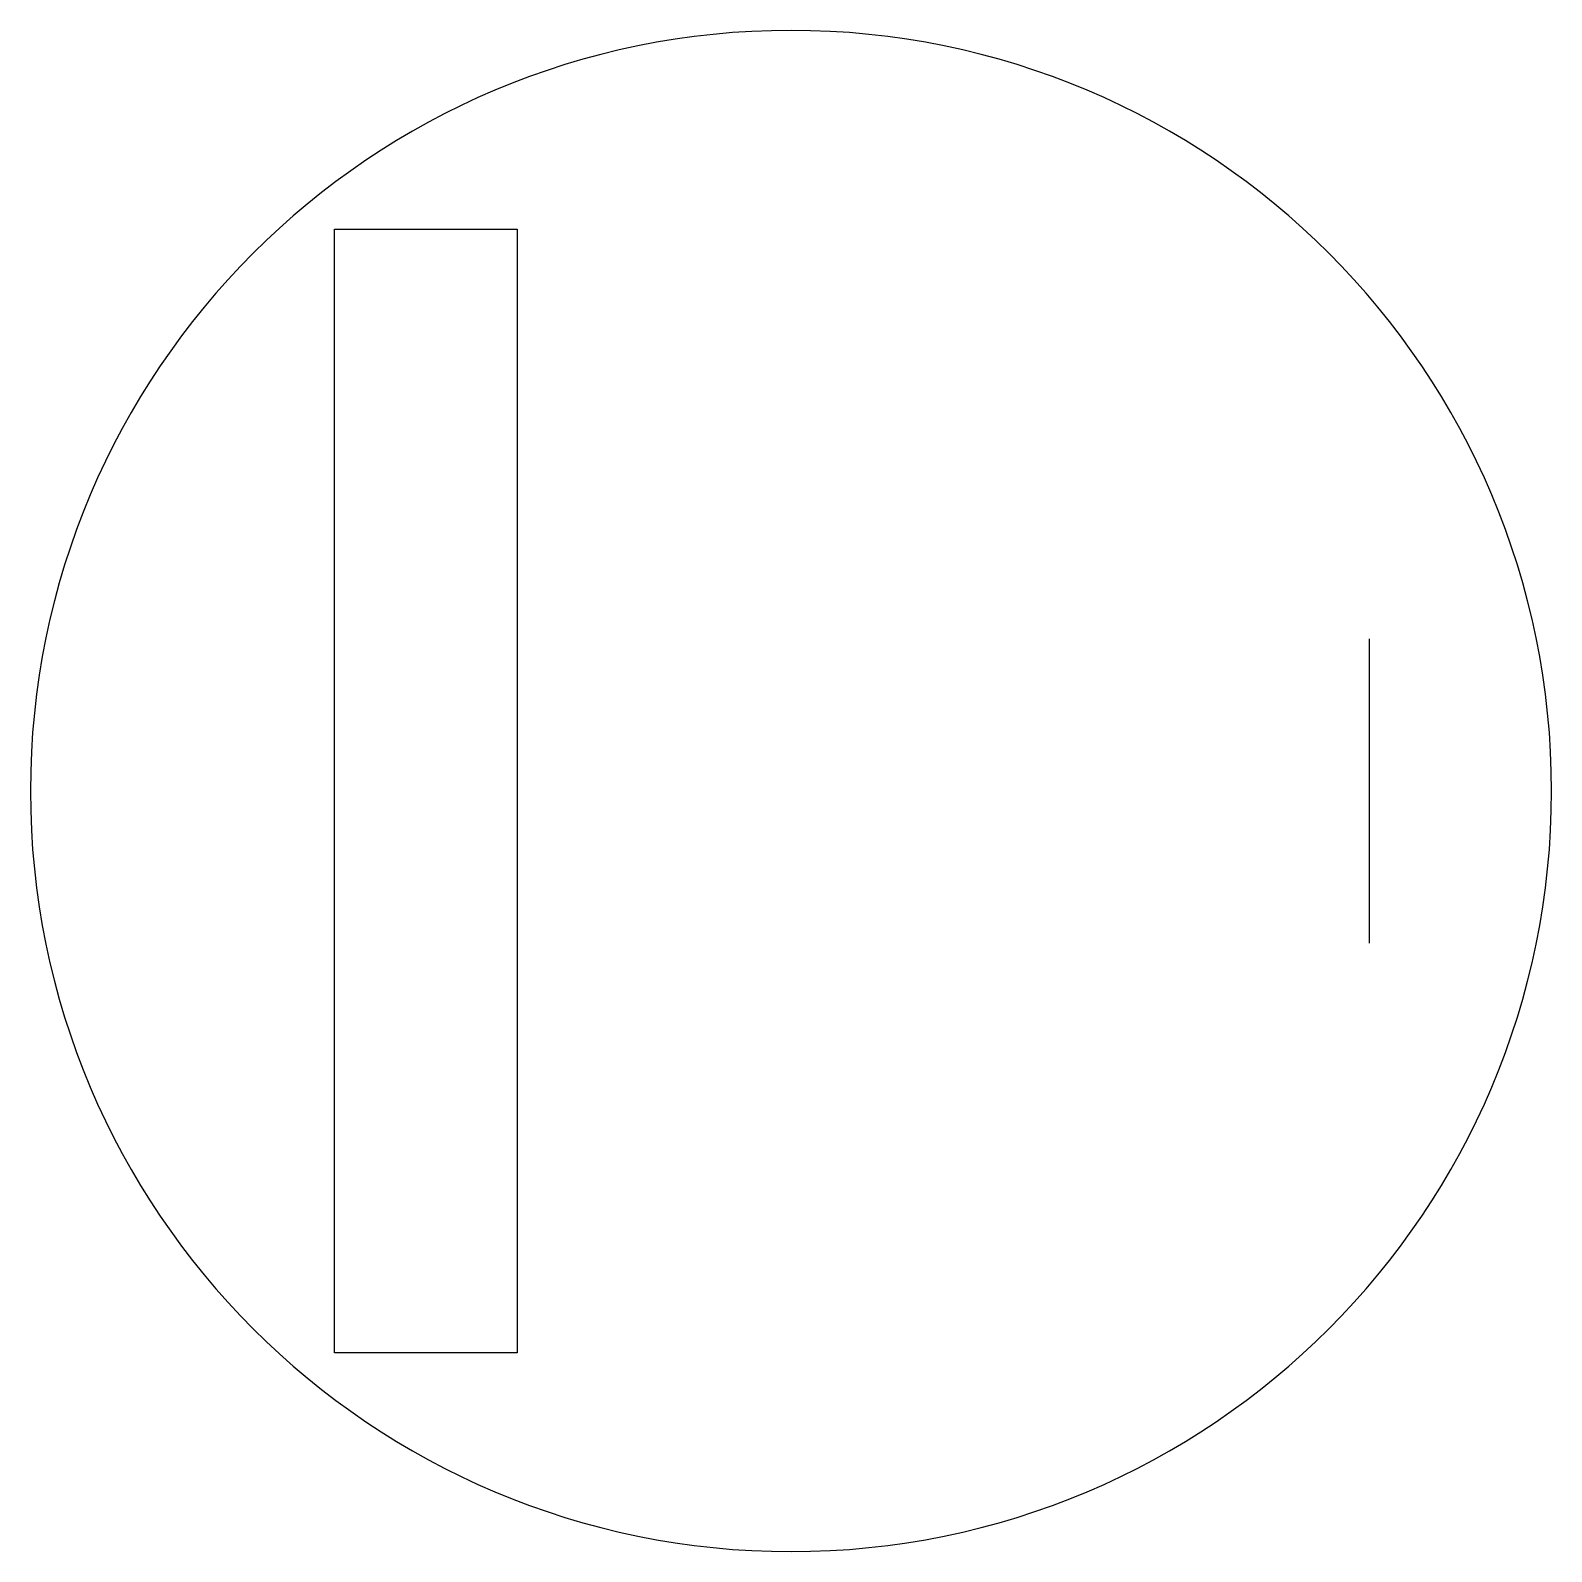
# Model space of a CAD drawing. Header units: millimetres. Extents: x 0 to 50, y 0 to 50.
import ezdxf

# ---------------------------------------------------------------- set-up
doc = ezdxf.new("R2010")
doc.units = ezdxf.units.MM
for name, color, linetype in [('CREASE', 5, 'CONTINUOUS'), ('CUT', 1, 'CONTINUOUS'), ('GLUE', 2, 'CONTINUOUS'), ('HALFCUT', 6, 'CONTINUOUS')]:
    doc.layers.add(name, color=color, linetype=linetype)

msp = doc.modelspace()

# ---------------------------------------------------------------- linework, layer by layer
at = {"layer": 'CREASE'}
msp.add_line((16, 43.467), (16, 6.533), dxfattribs=at)
at = {"layer": 'CUT'}
for start, end in [(90, 180), (0, 90), (180, 270), (270, 0)]:
    msp.add_arc((25, 25), 25, start, end, dxfattribs=at)
at = {"layer": 'GLUE'}
for p, q in [((10, 43.467), (16, 43.467)), ((10, 6.533), (10, 43.467)), ((16, 43.467), (16, 6.533)), ((16, 6.533), (10, 6.533))]:
    msp.add_line(p, q, dxfattribs=at)
at = {"layer": 'HALFCUT'}
msp.add_line((44, 30), (44, 20), dxfattribs=at)

doc.saveas('drawing.dxf')
